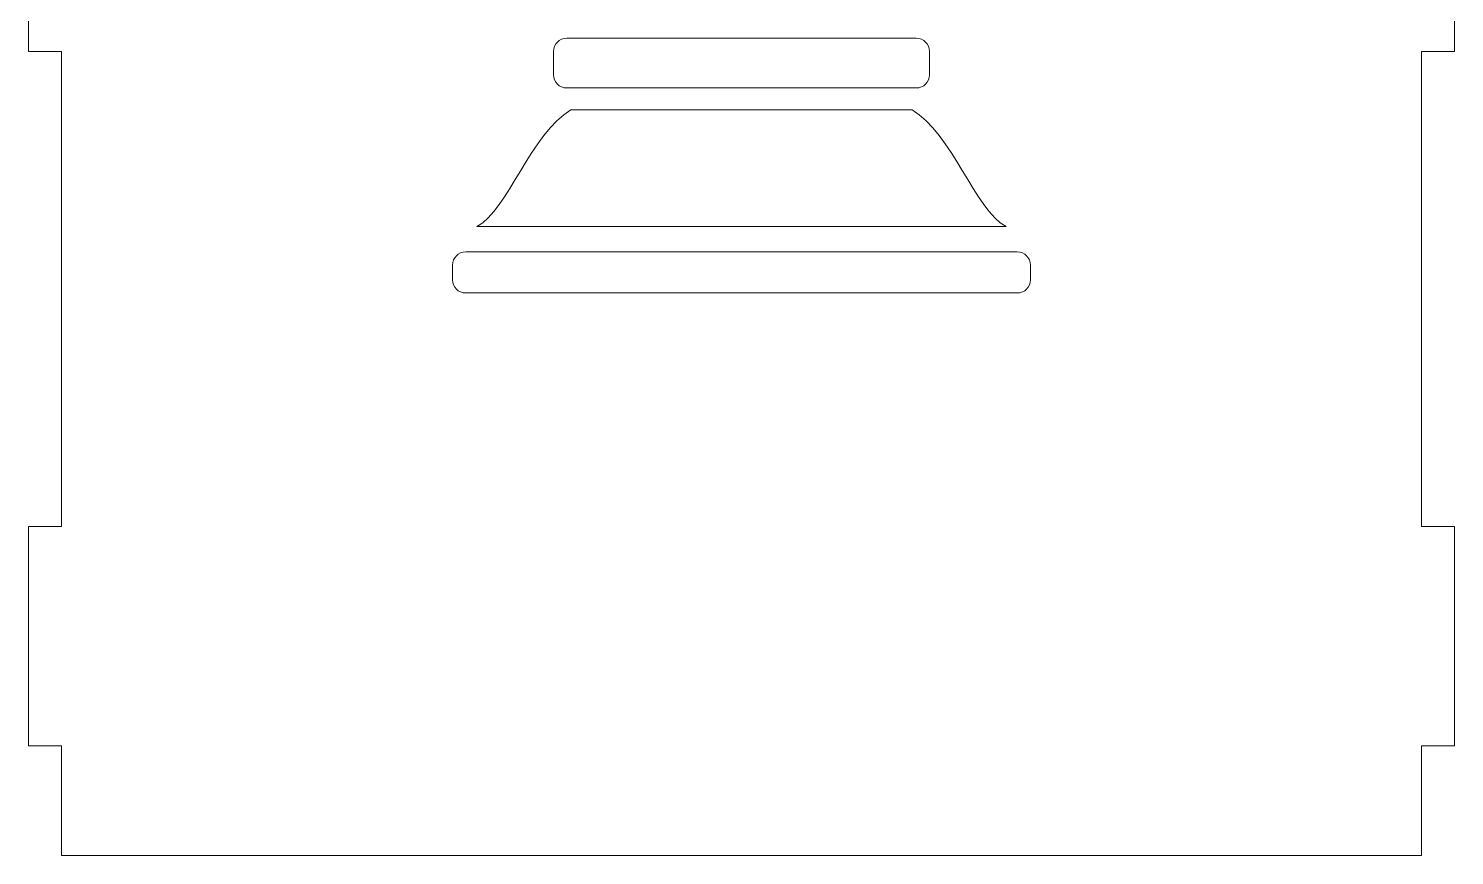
# Model space of a CAD drawing. Header units: millimetres. Extents: x -579 to 247, y -187 to 254.
# Drawn here: x 112.2 to 242.2, y -69.4 to 6 of the extents above; entities that cross this region are included whole.
import ezdxf

# ---------------------------------------------------------------- set-up
doc = ezdxf.new("R2010")
doc.units = ezdxf.units.MM
doc.header["$MEASUREMENT"] = 0
doc.layers.add('Camada 1', color=7, linetype='Continuous')

msp = doc.modelspace()

# ---------------------------------------------------------------- linework, layer by layer
at = {"layer": 'Camada 1', "color": 250, "lineweight": 20}
for points, knots in [([(239.2236, 160.6127), (239.2236, 160.6127), (115.2236, 160.6127), (115.2236, 160.6127), (115.2236, 160.6127), (115.2236, 160.6127), (115.2236, 150.6127), (115.2236, 150.6127), (115.2236, 150.6127), (115.2236, 150.6127), (112.2236, 150.6127), (112.2236, 150.6127), (112.2236, 150.6127), (112.2236, 150.6127), (112.2236, 130.6127), (112.2236, 130.6127), (112.2236, 130.6127), (112.2236, 130.6127), (115.2236, 130.6127), (115.2236, 130.6127), (115.2236, 130.6127), (115.2236, 130.6127), (115.2236, 87.2794), (115.2236, 87.2794), (115.2236, 87.2794), (115.2236, 87.2794), (112.2236, 87.2794), (112.2236, 87.2794), (112.2236, 87.2794), (112.2236, 87.2794), (112.2236, 67.2794), (112.2236, 67.2794), (112.2236, 67.2794), (112.2236, 67.2794), (115.2236, 67.2794), (115.2236, 67.2794), (115.2236, 67.2794), (115.2236, 67.2794), (115.2236, 23.946), (115.2236, 23.946), (115.2236, 23.946), (115.2236, 23.946), (112.2236, 23.946), (112.2236, 23.946), (112.2236, 23.946), (112.2236, 23.946), (112.2236, 3.946), (112.2236, 3.946), (112.2236, 3.946), (112.2236, 3.946), (115.2236, 3.946), (115.2236, 3.946), (115.2236, 3.946), (115.2236, 3.946), (115.2236, -39.3873), (115.2236, -39.3873), (115.2236, -39.3873), (115.2236, -39.3873), (112.2236, -39.3873), (112.2236, -39.3873), (112.2236, -39.3873), (112.2236, -39.3873), (112.2236, -59.3873), (112.2236, -59.3873), (112.2236, -59.3873), (112.2236, -59.3873), (115.2236, -59.3873), (115.2236, -59.3873), (115.2236, -59.3873), (115.2236, -59.3873), (115.2236, -69.3873), (115.2236, -69.3873), (115.2236, -69.3873), (115.2236, -69.3873), (239.2236, -69.3873), (239.2236, -69.3873), (239.2236, -69.3873), (239.2236, -69.3873), (239.2236, -59.3873), (239.2236, -59.3873), (239.2236, -59.3873), (239.2236, -59.3873), (242.2236, -59.3873), (242.2236, -59.3873), (242.2236, -59.3873), (242.2236, -59.3873), (242.2236, -39.3873), (242.2236, -39.3873), (242.2236, -39.3873), (242.2236, -39.3873), (239.2236, -39.3873), (239.2236, -39.3873), (239.2236, -39.3873), (239.2236, -39.3873), (239.2236, 3.946), (239.2236, 3.946), (239.2236, 3.946), (239.2236, 3.946), (242.2236, 3.946), (242.2236, 3.946), (242.2236, 3.946), (242.2236, 3.946), (242.2236, 23.946), (242.2236, 23.946), (242.2236, 23.946), (242.2236, 23.946), (239.2236, 23.946), (239.2236, 23.946), (239.2236, 23.946), (239.2236, 23.946), (239.2236, 67.2794), (239.2236, 67.2794), (239.2236, 67.2794), (239.2236, 67.2794), (242.2236, 67.2794), (242.2236, 67.2794), (242.2236, 67.2794), (242.2236, 67.2794), (242.2236, 87.2794), (242.2236, 87.2794), (242.2236, 87.2794), (242.2236, 87.2794), (239.2236, 87.2794), (239.2236, 87.2794), (239.2236, 87.2794), (239.2236, 87.2794), (239.2236, 130.6127), (239.2236, 130.6127), (239.2236, 130.6127), (239.2236, 130.6127), (242.2236, 130.6127), (242.2236, 130.6127), (242.2236, 130.6127), (242.2236, 130.6127), (242.2236, 150.6127), (242.2236, 150.6127), (242.2236, 150.6127), (242.2236, 150.6127), (239.2236, 150.6127), (239.2236, 150.6127), (239.2236, 150.6127), (239.2236, 150.6127), (239.2236, 160.6127), (239.2236, 160.6127)], [0, 0, 0, 0, 0.02702703, 0.02702703, 0.02702703, 0.02702703, 0.05405405, 0.05405405, 0.05405405, 0.05405405, 0.08108108, 0.08108108, 0.08108108, 0.08108108, 0.10810811, 0.10810811, 0.10810811, 0.10810811, 0.13513514, 0.13513514, 0.13513514, 0.13513514, 0.16216216, 0.16216216, 0.16216216, 0.16216216, 0.18918919, 0.18918919, 0.18918919, 0.18918919, 0.21621622, 0.21621622, 0.21621622, 0.21621622, 0.24324324, 0.24324324, 0.24324324, 0.24324324, 0.27027027, 0.27027027, 0.27027027, 0.27027027, 0.2972973, 0.2972973, 0.2972973, 0.2972973, 0.32432432, 0.32432432, 0.32432432, 0.32432432, 0.35135135, 0.35135135, 0.35135135, 0.35135135, 0.37837838, 0.37837838, 0.37837838, 0.37837838, 0.40540541, 0.40540541, 0.40540541, 0.40540541, 0.43243243, 0.43243243, 0.43243243, 0.43243243, 0.45945946, 0.45945946, 0.45945946, 0.45945946, 0.48648649, 0.48648649, 0.48648649, 0.48648649, 0.51351351, 0.51351351, 0.51351351, 0.51351351, 0.54054054, 0.54054054, 0.54054054, 0.54054054, 0.56756757, 0.56756757, 0.56756757, 0.56756757, 0.59459459, 0.59459459, 0.59459459, 0.59459459, 0.62162162, 0.62162162, 0.62162162, 0.62162162, 0.64864865, 0.64864865, 0.64864865, 0.64864865, 0.67567568, 0.67567568, 0.67567568, 0.67567568, 0.7027027, 0.7027027, 0.7027027, 0.7027027, 0.72972973, 0.72972973, 0.72972973, 0.72972973, 0.75675676, 0.75675676, 0.75675676, 0.75675676, 0.78378378, 0.78378378, 0.78378378, 0.78378378, 0.81081081, 0.81081081, 0.81081081, 0.81081081, 0.83783784, 0.83783784, 0.83783784, 0.83783784, 0.86486486, 0.86486486, 0.86486486, 0.86486486, 0.89189189, 0.89189189, 0.89189189, 0.89189189, 0.91891892, 0.91891892, 0.91891892, 0.91891892, 0.94594595, 0.94594595, 0.94594595, 0.94594595, 1, 1, 1, 1]), ([(160.0816, 3.9464), (160.0816, 4.6093), (160.6239, 5.1518), (161.2869, 5.1518), (161.2869, 5.1518), (161.2869, 5.1518), (193.1603, 5.1518), (193.1603, 5.1518), (193.1603, 5.1518), (193.8233, 5.1518), (194.366, 4.6093), (194.366, 3.9464), (194.366, 3.9464), (194.366, 3.9464), (194.366, 1.8123), (194.366, 1.8123), (194.366, 1.8123), (194.366, 1.1495), (193.8233, 0.6069), (193.1603, 0.6069), (193.1603, 0.6069), (193.1603, 0.6069), (161.2869, 0.6069), (161.2869, 0.6069), (161.2869, 0.6069), (160.6239, 0.6069), (160.0816, 1.1495), (160.0816, 1.8123), (160.0816, 1.8123), (160.0816, 1.8123), (160.0816, 3.9464), (160.0816, 3.9464)], [0, 0, 0, 0, 0.11111111, 0.11111111, 0.11111111, 0.11111111, 0.22222222, 0.22222222, 0.22222222, 0.22222222, 0.33333333, 0.33333333, 0.33333333, 0.33333333, 0.44444444, 0.44444444, 0.44444444, 0.44444444, 0.55555556, 0.55555556, 0.55555556, 0.55555556, 0.66666667, 0.66666667, 0.66666667, 0.66666667, 0.77777778, 0.77777778, 0.77777778, 0.77777778, 1, 1, 1, 1]), ([(161.6754, -1.3866), (161.6754, -1.3866), (192.7719, -1.3866), (192.7719, -1.3866), (192.7719, -1.3866), (196.3956, -3.4924), (198.4953, -10.5091), (201.3428, -12.0311), (201.3428, -12.0311), (201.3428, -12.0311), (153.1042, -12.0311), (153.1042, -12.0311), (153.1042, -12.0311), (155.952, -10.5091), (158.0514, -3.4924), (161.6754, -1.3866)], [0, 0, 0, 0, 0.2, 0.2, 0.2, 0.2, 0.4, 0.4, 0.4, 0.4, 0.6, 0.6, 0.6, 0.6, 1, 1, 1, 1]), ([(150.8721, -15.5489), (150.8721, -14.8858), (151.4147, -14.3433), (152.0777, -14.3433), (152.0777, -14.3433), (152.0777, -14.3433), (202.3695, -14.3433), (202.3695, -14.3433), (202.3695, -14.3433), (203.0325, -14.3433), (203.5749, -14.8858), (203.5749, -15.5489), (203.5749, -15.5489), (203.5749, -15.5489), (203.5749, -16.8855), (203.5749, -16.8855), (203.5749, -16.8855), (203.5749, -17.5483), (203.0325, -18.0909), (202.3695, -18.0909), (202.3695, -18.0909), (202.3695, -18.0909), (152.0777, -18.0909), (152.0777, -18.0909), (152.0777, -18.0909), (151.4147, -18.0909), (150.8721, -17.5483), (150.8721, -16.8855), (150.8721, -16.8855), (150.8721, -16.8855), (150.8721, -15.5489), (150.8721, -15.5489)], [0, 0, 0, 0, 0.11111111, 0.11111111, 0.11111111, 0.11111111, 0.22222222, 0.22222222, 0.22222222, 0.22222222, 0.33333333, 0.33333333, 0.33333333, 0.33333333, 0.44444444, 0.44444444, 0.44444444, 0.44444444, 0.55555556, 0.55555556, 0.55555556, 0.55555556, 0.66666667, 0.66666667, 0.66666667, 0.66666667, 0.77777778, 0.77777778, 0.77777778, 0.77777778, 1, 1, 1, 1])]:
    msp.add_open_spline(points, degree=3, knots=knots, dxfattribs=at)

doc.saveas('drawing.dxf')
